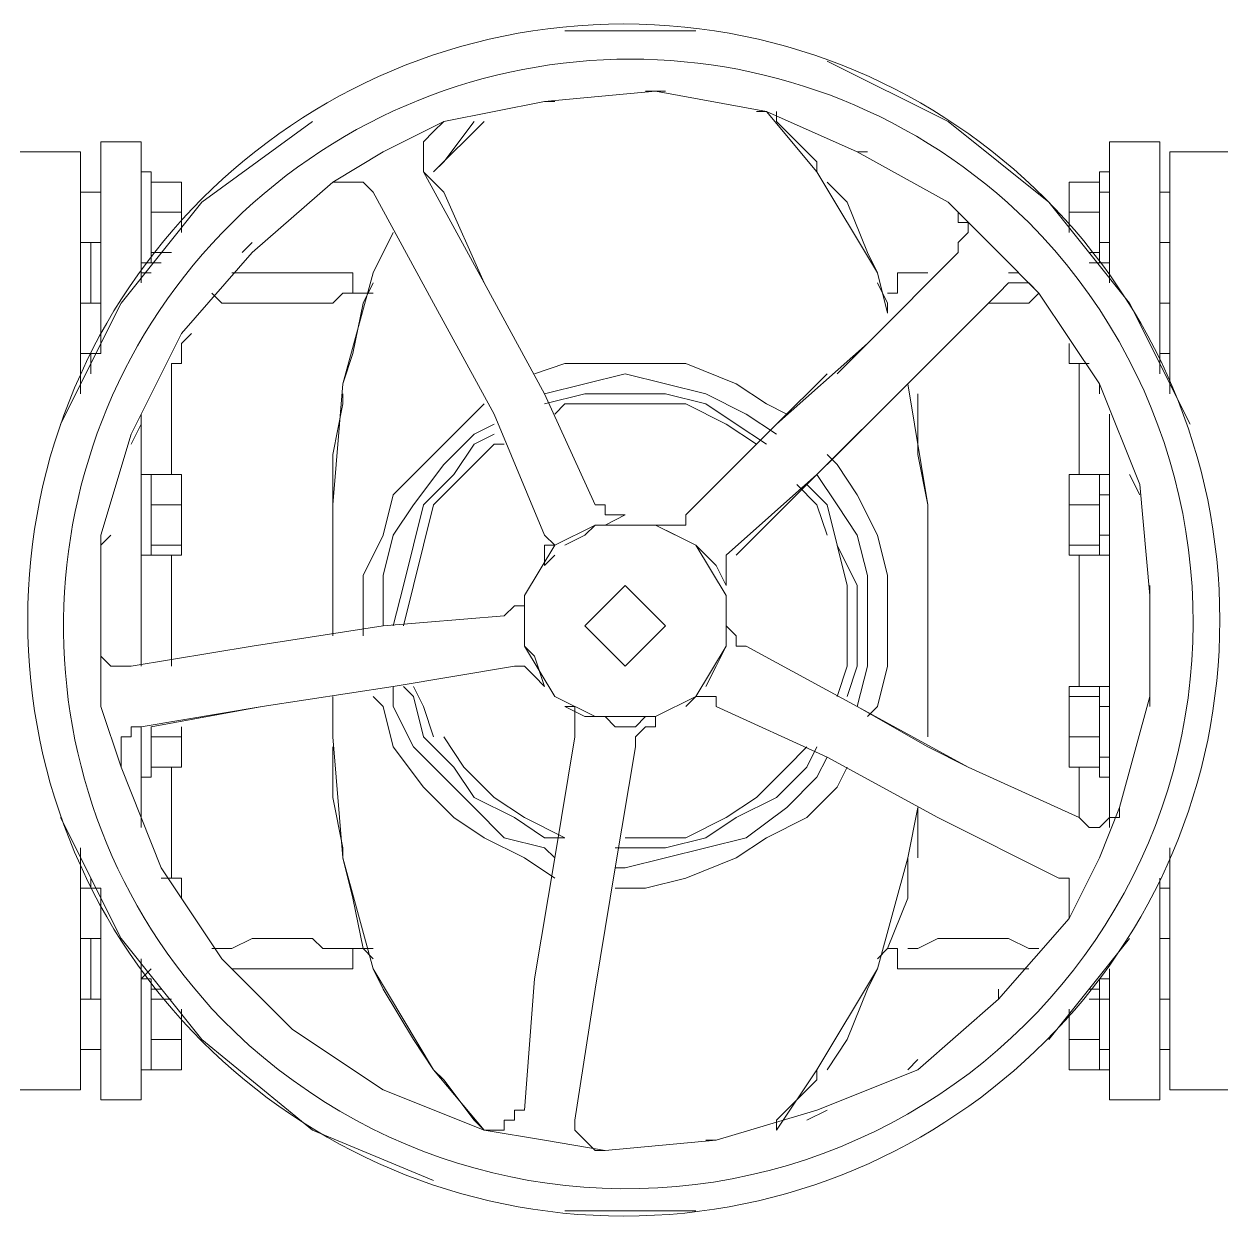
# Model space of a CAD drawing. Extents: x -187 to 52, y -9 to 65.
# Drawn here: x -148.915 to -148.413, y 18.435 to 18.935 of the extents above; entities that cross this region are included whole.
import ezdxf

# ---------------------------------------------------------------- set-up
doc = ezdxf.new("R2010")
doc.units = 0
doc.header["$MEASUREMENT"] = 0
doc.layers.add('PDF4_Geometría', color=7, linetype='Continuous')

msp = doc.modelspace()

# ---------------------------------------------------------------- linework, layer by layer
at = {"layer": 'PDF4_Geometría', "lineweight": 9}
for points in [[(-148.63304, 18.93223), (-148.68802, 18.93223)], [(-148.42582, 18.76729), (-148.45119, 18.81804), (-148.48503, 18.86033), (-148.52732, 18.89416), (-148.57807, 18.91954)], [(-148.57384, 18.78844), (-148.56115, 18.80112), (-148.52309, 18.83919), (-148.52309, 18.84341), (-148.51886, 18.84764), (-148.51886, 18.85187), (-148.52309, 18.85187), (-148.52309, 18.8561), (-148.52732, 18.86033), (-148.56538, 18.88148), (-148.60344, 18.89839), (-148.64996, 18.90685), (-148.69648, 18.90262), (-148.73877, 18.89416), (-148.743, 18.88993), (-148.74723, 18.88571), (-148.74723, 18.88148), (-148.74723, 18.87725), (-148.74723, 18.87302), (-148.72186, 18.8265), (-148.69648, 18.77998), (-148.67534, 18.73346), (-148.67111, 18.73346), (-148.67111, 18.72923), (-148.66688, 18.72923), (-148.66265, 18.72923), (-148.67111, 18.725), (-148.66265, 18.72923), (-148.66688, 18.72923), (-148.67111, 18.72923), (-148.67111, 18.73346), (-148.67534, 18.73346), (-148.69648, 18.77998), (-148.72186, 18.8265), (-148.73877, 18.86456), (-148.74723, 18.87302), (-148.74723, 18.87725), (-148.74723, 18.88148), (-148.74723, 18.88571), (-148.743, 18.88993)], [(-148.64573, 18.90685), (-148.65419, 18.90685)], [(-148.69225, 18.90262), (-148.69648, 18.90262)], [(-148.79375, 18.89416), (-148.84027, 18.86033), (-148.8741, 18.81804), (-148.89948, 18.76729)], [(-148.76838, 18.53892), (-148.76415, 18.53046), (-148.75146, 18.50932), (-148.743, 18.49663), (-148.73877, 18.4924), (-148.72608, 18.47548), (-148.72186, 18.47126), (-148.76415, 18.48817), (-148.80221, 18.51355), (-148.83181, 18.54315), (-148.85719, 18.58121), (-148.8741, 18.6235), (-148.88256, 18.64888), (-148.88256, 18.67425), (-148.88256, 18.72077), (-148.86987, 18.76306), (-148.84873, 18.80535), (-148.81912, 18.83919), (-148.78529, 18.86879), (-148.78106, 18.86879), (-148.77683, 18.86879), (-148.7726, 18.86879), (-148.76838, 18.86456), (-148.743, 18.81804), (-148.71763, 18.77152), (-148.69648, 18.72077), (-148.69225, 18.71654), (-148.69648, 18.71654), (-148.69648, 18.71231), (-148.69648, 18.70808), (-148.69225, 18.71231), (-148.69648, 18.70808), (-148.69648, 18.71231), (-148.69648, 18.71654), (-148.69225, 18.71654), (-148.69648, 18.72077), (-148.71763, 18.77152), (-148.743, 18.81804), (-148.76838, 18.86456), (-148.7726, 18.86879), (-148.77683, 18.86879), (-148.78106, 18.86879), (-148.78529, 18.86879), (-148.76415, 18.88148), (-148.73877, 18.89416)], [(-148.72186, 18.89416), (-148.743, 18.87302), (-148.73877, 18.87725), (-148.72608, 18.89416)], [(-148.55692, 18.8265), (-148.55269, 18.81804), (-148.55269, 18.81381), (-148.55692, 18.83073), (-148.5823, 18.87302), (-148.60344, 18.89839), (-148.60767, 18.89839)], [(-148.59921, 18.89839), (-148.59921, 18.89416), (-148.5823, 18.87725), (-148.5823, 18.87302)], [(-148.91639, 18.88148), (-148.89102, 18.88148), (-148.89102, 18.87725), (-148.89102, 18.86456), (-148.89102, 18.8561), (-148.89102, 18.84341), (-148.89102, 18.83919), (-148.89102, 18.84341), (-148.89102, 18.83919), (-148.89102, 18.84341), (-148.88256, 18.84341), (-148.89102, 18.84341), (-148.88679, 18.84341), (-148.88256, 18.84341), (-148.88256, 18.83919), (-148.88256, 18.84341), (-148.88256, 18.8561), (-148.88256, 18.86456), (-148.88256, 18.86879), (-148.88256, 18.87725), (-148.88256, 18.88571), (-148.88256, 18.88148), (-148.88256, 18.87725), (-148.88256, 18.86456), (-148.88256, 18.85187), (-148.88256, 18.83073), (-148.88256, 18.80535), (-148.88256, 18.79689)], [(-148.86564, 18.88571), (-148.88256, 18.88571)], [(-148.86142, 18.83073), (-148.86564, 18.83073), (-148.86564, 18.8265), (-148.86564, 18.83073), (-148.86564, 18.85187), (-148.86564, 18.86456), (-148.86564, 18.87725), (-148.86564, 18.88148), (-148.86564, 18.88571), (-148.86564, 18.87725), (-148.86564, 18.86879), (-148.86564, 18.86456), (-148.86564, 18.8561), (-148.86564, 18.84341), (-148.86564, 18.83496), (-148.86564, 18.83073)], [(-148.45965, 18.84341), (-148.45965, 18.83919), (-148.45965, 18.83496), (-148.45965, 18.83919), (-148.45965, 18.84341), (-148.46388, 18.84341), (-148.45965, 18.84341), (-148.45965, 18.8561), (-148.45965, 18.86456), (-148.45965, 18.86879), (-148.45965, 18.87725), (-148.45965, 18.88571), (-148.45965, 18.88148), (-148.45965, 18.87725), (-148.45965, 18.86456), (-148.45965, 18.85187), (-148.45965, 18.83073), (-148.45965, 18.8265), (-148.45965, 18.83073), (-148.45965, 18.83496), (-148.45965, 18.84341), (-148.45965, 18.83919), (-148.45965, 18.83496), (-148.45965, 18.84341), (-148.45965, 18.8561), (-148.45965, 18.86879), (-148.45965, 18.87302), (-148.45965, 18.86033), (-148.45965, 18.8561)], [(-148.43851, 18.88571), (-148.45965, 18.88571)], [(-148.43851, 18.79689), (-148.43851, 18.78844), (-148.43851, 18.79689), (-148.43851, 18.80535), (-148.43851, 18.83073), (-148.43851, 18.85187), (-148.43851, 18.86456), (-148.43851, 18.87725), (-148.43851, 18.88148), (-148.43851, 18.88571), (-148.43851, 18.87725), (-148.43851, 18.86879), (-148.43851, 18.86456), (-148.43851, 18.8561), (-148.43851, 18.84341), (-148.43428, 18.84341), (-148.43851, 18.84341), (-148.43428, 18.84341), (-148.43428, 18.83919), (-148.43428, 18.84341), (-148.43428, 18.8561), (-148.43428, 18.86456), (-148.43428, 18.87725), (-148.43428, 18.88148), (-148.4089, 18.88148)], [(-148.89102, 18.79689), (-148.89102, 18.77998), (-148.89102, 18.79689), (-148.89102, 18.83073), (-148.89102, 18.86033), (-148.89102, 18.87725), (-148.89102, 18.88148)], [(-148.56115, 18.88148), (-148.56538, 18.88148)], [(-148.43428, 18.88148), (-148.43428, 18.87725), (-148.43428, 18.86033), (-148.43428, 18.83073), (-148.43428, 18.79689), (-148.43428, 18.77998), (-148.43428, 18.79689)], [(-148.86564, 18.86456), (-148.86564, 18.87302), (-148.86564, 18.86879), (-148.86564, 18.86456), (-148.86564, 18.87302), (-148.86142, 18.87302), (-148.86564, 18.87302), (-148.86564, 18.86456), (-148.86564, 18.85187), (-148.86564, 18.83919), (-148.86564, 18.83496), (-148.86564, 18.83919), (-148.86564, 18.84341), (-148.86564, 18.84764), (-148.86564, 18.85187)], [(-148.57807, 18.86879), (-148.56961, 18.86033), (-148.56115, 18.83919), (-148.55692, 18.83073)], [(-148.47657, 18.8561), (-148.47657, 18.84764), (-148.47657, 18.86456), (-148.47657, 18.86879), (-148.46388, 18.86879), (-148.46388, 18.8561), (-148.46388, 18.83919), (-148.46388, 18.83496), (-148.46811, 18.83496), (-148.46388, 18.83496)], [(-148.46811, 18.83919), (-148.46388, 18.83919), (-148.46388, 18.83496), (-148.46388, 18.84341), (-148.46388, 18.8561), (-148.46388, 18.86879), (-148.47657, 18.86879), (-148.47657, 18.8561), (-148.46388, 18.8561), (-148.46388, 18.86033)], [(-148.46388, 18.87302), (-148.46388, 18.86456)], [(-148.46388, 18.86456), (-148.46388, 18.87302)], [(-148.45965, 18.86033), (-148.45965, 18.86456), (-148.45965, 18.87302), (-148.45965, 18.86456)], [(-148.86564, 18.8561), (-148.86564, 18.86033)], [(-148.78529, 18.63619), (-148.78529, 18.65311), (-148.78529, 18.63619), (-148.78106, 18.58544), (-148.76838, 18.53892), (-148.743, 18.49663), (-148.72186, 18.47126), (-148.69648, 18.46703), (-148.67111, 18.4628), (-148.62459, 18.46703), (-148.5823, 18.47971), (-148.54001, 18.49663), (-148.50617, 18.52623), (-148.47657, 18.56007), (-148.46388, 18.58544), (-148.45542, 18.60659), (-148.44274, 18.65311), (-148.44274, 18.6954), (-148.44697, 18.74192), (-148.46388, 18.78421), (-148.48926, 18.82227), (-148.50617, 18.83919), (-148.52732, 18.86033), (-148.52309, 18.8561), (-148.52309, 18.85187), (-148.51886, 18.85187), (-148.51886, 18.84764), (-148.52309, 18.84341), (-148.52309, 18.83919), (-148.56115, 18.80112), (-148.59921, 18.76729), (-148.63727, 18.72923), (-148.63727, 18.725), (-148.6415, 18.725), (-148.64573, 18.725), (-148.64996, 18.725), (-148.6415, 18.72077), (-148.63304, 18.71654), (-148.64996, 18.725), (-148.67534, 18.725), (-148.69225, 18.71654), (-148.70494, 18.6954), (-148.70494, 18.67425), (-148.69225, 18.65311), (-148.67534, 18.64465), (-148.64996, 18.64465), (-148.63304, 18.65311), (-148.62036, 18.67425), (-148.62036, 18.6954), (-148.63304, 18.71654), (-148.62459, 18.70808), (-148.62036, 18.69963), (-148.62459, 18.70808), (-148.63304, 18.71654), (-148.6415, 18.72077), (-148.64996, 18.725), (-148.64573, 18.725), (-148.6415, 18.725), (-148.63727, 18.725), (-148.63727, 18.72923), (-148.59921, 18.76729), (-148.57807, 18.78844)], [(-148.86142, 18.8561), (-148.84873, 18.8561)], [(-148.86142, 18.84764), (-148.86142, 18.84341), (-148.86142, 18.83919), (-148.86142, 18.83496), (-148.85719, 18.83496), (-148.86142, 18.83496), (-148.86142, 18.83919), (-148.86142, 18.84341), (-148.86142, 18.84764), (-148.86142, 18.85187)], [(-148.46388, 18.84341), (-148.46388, 18.84764), (-148.46388, 18.85187)], [(-148.45965, 18.85187), (-148.45965, 18.84764)], [(-148.89102, 18.81804), (-148.89102, 18.81381), (-148.89102, 18.80535), (-148.89102, 18.79689), (-148.89102, 18.78421), (-148.89102, 18.79689), (-148.88256, 18.79689), (-148.88256, 18.80535), (-148.88256, 18.81804), (-148.89102, 18.81804), (-148.89102, 18.82227), (-148.89102, 18.83919), (-148.89102, 18.84341), (-148.89102, 18.83919), (-148.89102, 18.82227), (-148.89102, 18.81804), (-148.89102, 18.82227), (-148.89102, 18.83919), (-148.89102, 18.84341)], [(-148.88256, 18.81804), (-148.88256, 18.82227), (-148.88256, 18.83919), (-148.88256, 18.84341)], [(-148.81912, 18.84341), (-148.82335, 18.83919)], [(-148.76838, 18.83073), (-148.76415, 18.83919), (-148.75992, 18.84764), (-148.76838, 18.83073), (-148.78106, 18.78421), (-148.78529, 18.73346), (-148.78529, 18.67848), (-148.78529, 18.68271), (-148.78529, 18.6954), (-148.78529, 18.73346), (-148.78529, 18.7546), (-148.78106, 18.77575), (-148.78106, 18.77998)], [(-148.43428, 18.84341), (-148.43428, 18.83919), (-148.43428, 18.82227), (-148.43428, 18.81804), (-148.43428, 18.82227), (-148.43428, 18.83919), (-148.43428, 18.84341), (-148.43428, 18.83919), (-148.43428, 18.82227), (-148.43428, 18.81804), (-148.43851, 18.81804), (-148.43851, 18.80535), (-148.43851, 18.79689), (-148.43428, 18.79689), (-148.43428, 18.78421), (-148.43428, 18.79689), (-148.43428, 18.80535), (-148.43428, 18.81381), (-148.43428, 18.81804)], [(-148.43851, 18.83919), (-148.43851, 18.84341), (-148.43851, 18.83919)], [(-148.43851, 18.84341), (-148.43851, 18.83919), (-148.43851, 18.82227), (-148.43851, 18.81804)], [(-148.43428, 18.83919), (-148.43428, 18.84341), (-148.43428, 18.83919)], [(-148.86142, 18.83919), (-148.85296, 18.83919)], [(-148.46388, 18.83919), (-148.46388, 18.83496), (-148.46388, 18.83919)], [(-148.76838, 18.82227), (-148.77683, 18.82227), (-148.76838, 18.82227), (-148.77683, 18.82227), (-148.77683, 18.83073), (-148.78106, 18.83073), (-148.79798, 18.83073), (-148.8149, 18.83073), (-148.82758, 18.83073), (-148.8149, 18.83073), (-148.79798, 18.83073), (-148.78106, 18.83073), (-148.77683, 18.83073)], [(-148.54846, 18.83073), (-148.54001, 18.83073), (-148.53578, 18.83073), (-148.54001, 18.83073), (-148.54846, 18.83073), (-148.54846, 18.82227), (-148.55269, 18.82227), (-148.54846, 18.82227), (-148.55269, 18.82227)], [(-148.76838, 18.8265), (-148.7726, 18.81804), (-148.77683, 18.79689), (-148.78106, 18.78421)], [(-148.83181, 18.81804), (-148.83604, 18.82227), (-148.83181, 18.81804), (-148.82758, 18.81804), (-148.81912, 18.81804), (-148.8149, 18.81804), (-148.80644, 18.81804), (-148.80221, 18.81804), (-148.79375, 18.81804), (-148.78952, 18.81804), (-148.78529, 18.81804), (-148.78106, 18.82227), (-148.77683, 18.82227)], [(-148.57807, 18.75038), (-148.54423, 18.78421), (-148.50617, 18.82227), (-148.54423, 18.78421), (-148.5823, 18.74615), (-148.62036, 18.71231)], [(-148.48926, 18.82227), (-148.49349, 18.81804), (-148.50194, 18.81804), (-148.5104, 18.81804)], [(-148.8445, 18.80535), (-148.84873, 18.80112), (-148.84873, 18.79267), (-148.85296, 18.79267), (-148.85296, 18.78421), (-148.85296, 18.77152), (-148.85296, 18.75883), (-148.85296, 18.74615)], [(-148.46811, 18.79267), (-148.47657, 18.79267), (-148.47657, 18.80112)], [(-148.59498, 18.77152), (-148.60344, 18.77575), (-148.61613, 18.78421), (-148.63727, 18.79267), (-148.65419, 18.79267), (-148.67111, 18.79267), (-148.68802, 18.79267), (-148.70071, 18.78844)], [(-148.69648, 18.77998), (-148.67956, 18.78421), (-148.66265, 18.78844), (-148.64573, 18.78421), (-148.62882, 18.77998), (-148.6119, 18.77152), (-148.59921, 18.76306)], [(-148.47234, 18.74615), (-148.47234, 18.75883), (-148.47234, 18.77152), (-148.47234, 18.78421), (-148.47234, 18.79267)], [(-148.54001, 18.77998), (-148.54001, 18.77575), (-148.54001, 18.7546), (-148.53578, 18.73346), (-148.54423, 18.78421)], [(-148.46388, 18.78421), (-148.46388, 18.77998)], [(-148.60344, 18.75883), (-148.61613, 18.76729), (-148.62882, 18.77575), (-148.64573, 18.77998), (-148.66265, 18.77998), (-148.67956, 18.77998), (-148.69648, 18.77575)], [(-148.72186, 18.77575), (-148.73454, 18.76306), (-148.74723, 18.75038), (-148.75992, 18.73769), (-148.76415, 18.72077), (-148.7726, 18.70386), (-148.7726, 18.68271), (-148.7726, 18.67848)], [(-148.69225, 18.77152), (-148.68802, 18.77575), (-148.67111, 18.77575), (-148.65419, 18.77575), (-148.63727, 18.77575), (-148.62036, 18.76729), (-148.60767, 18.75883)], [(-148.46388, 18.63196), (-148.46388, 18.62773), (-148.45965, 18.62773), (-148.45965, 18.6235), (-148.45965, 18.60236), (-148.45965, 18.59813), (-148.45965, 18.61927), (-148.45965, 18.65311), (-148.45965, 18.68271), (-148.45965, 18.71654), (-148.45965, 18.75038), (-148.45965, 18.77152), (-148.45965, 18.76306), (-148.45965, 18.74615), (-148.45965, 18.74192), (-148.45965, 18.73346)], [(-148.86564, 18.76729), (-148.86987, 18.75883)], [(-148.76415, 18.68271), (-148.76415, 18.70386), (-148.75992, 18.72077), (-148.75146, 18.73346), (-148.73877, 18.75038), (-148.72608, 18.76306), (-148.71763, 18.76729)], [(-148.71763, 18.76306), (-148.72608, 18.75883), (-148.73454, 18.74615), (-148.74723, 18.73346), (-148.75146, 18.71654), (-148.75569, 18.69963), (-148.75992, 18.68271)], [(-148.75569, 18.68271), (-148.75146, 18.69963), (-148.74723, 18.71654), (-148.743, 18.73346), (-148.73031, 18.74615), (-148.71763, 18.75883), (-148.7134, 18.75883)], [(-148.56115, 18.64465), (-148.55692, 18.64888), (-148.55269, 18.66579), (-148.55269, 18.68271), (-148.55269, 18.70386), (-148.55692, 18.72077), (-148.56538, 18.73769), (-148.57384, 18.75038), (-148.57807, 18.7546)], [(-148.86564, 18.71231), (-148.86142, 18.71231), (-148.86142, 18.71654), (-148.86142, 18.73346), (-148.86142, 18.74615), (-148.86564, 18.74615)], [(-148.86564, 18.73769), (-148.86564, 18.74615), (-148.86564, 18.73769)], [(-148.86142, 18.73346), (-148.86142, 18.73769), (-148.86142, 18.74615), (-148.86142, 18.73769), (-148.86142, 18.725), (-148.86142, 18.71231), (-148.86142, 18.72077), (-148.86142, 18.73346), (-148.84873, 18.73346), (-148.84873, 18.74615), (-148.86142, 18.74615)], [(-148.61613, 18.71231), (-148.5823, 18.74615), (-148.57384, 18.73346), (-148.56538, 18.72077), (-148.56115, 18.70386), (-148.56115, 18.68271), (-148.56115, 18.66579), (-148.56538, 18.64888)], [(-148.46388, 18.74615), (-148.47657, 18.74615), (-148.47657, 18.73346)], [(-148.45965, 18.74615), (-148.46388, 18.74615), (-148.46388, 18.73346), (-148.46388, 18.71654)], [(-148.46388, 18.74192), (-148.46388, 18.74615), (-148.46388, 18.74192), (-148.46388, 18.72923)], [(-148.45965, 18.72923), (-148.45965, 18.74192), (-148.45965, 18.74615), (-148.45965, 18.74192), (-148.45965, 18.73769)], [(-148.45119, 18.74615), (-148.44697, 18.73769)], [(-148.59075, 18.74192), (-148.5823, 18.73346), (-148.57807, 18.72077)], [(-148.56961, 18.65311), (-148.56538, 18.66579), (-148.56538, 18.68271), (-148.56538, 18.69963), (-148.57384, 18.71654), (-148.57807, 18.73346), (-148.58652, 18.74192)], [(-148.86564, 18.73346), (-148.86564, 18.72077), (-148.86564, 18.71654)], [(-148.86142, 18.71654), (-148.84873, 18.71654), (-148.84873, 18.73346)], [(-148.45965, 18.71654), (-148.45965, 18.72077), (-148.45965, 18.73346), (-148.45965, 18.73769), (-148.46388, 18.73769), (-148.46388, 18.73346), (-148.47657, 18.73346), (-148.47657, 18.71654), (-148.46388, 18.71654), (-148.46388, 18.71231), (-148.45965, 18.71231)], [(-148.86564, 18.725), (-148.86564, 18.72923)], [(-148.86142, 18.72923), (-148.86142, 18.725)], [(-148.46388, 18.725), (-148.46388, 18.72923), (-148.46388, 18.71654), (-148.46388, 18.71231), (-148.46388, 18.71654), (-148.46388, 18.72077), (-148.45965, 18.72077), (-148.45965, 18.70386), (-148.45965, 18.68271), (-148.45965, 18.66156), (-148.45965, 18.64888), (-148.46388, 18.64888), (-148.46388, 18.65734), (-148.46388, 18.65311), (-148.46388, 18.64465), (-148.46388, 18.62773)], [(-148.45965, 18.72077), (-148.45965, 18.71654), (-148.45965, 18.71231), (-148.45965, 18.71654), (-148.45965, 18.72923), (-148.45965, 18.725)], [(-148.87833, 18.72077), (-148.88256, 18.71654)], [(-148.86142, 18.71231), (-148.84873, 18.71231), (-148.84873, 18.71654)], [(-148.57384, 18.71654), (-148.56961, 18.69963), (-148.56961, 18.68271), (-148.56961, 18.66579), (-148.57384, 18.65311)], [(-148.46388, 18.71231), (-148.47657, 18.71231), (-148.47657, 18.71654)], [(-148.85296, 18.66579), (-148.85296, 18.67425), (-148.85296, 18.69117), (-148.85296, 18.70808), (-148.85296, 18.71231)], [(-148.47234, 18.65734), (-148.47234, 18.67425), (-148.47234, 18.69117), (-148.47234, 18.70808), (-148.47234, 18.71231)], [(-148.44274, 18.69963), (-148.44274, 18.69117)], [(-148.86564, 18.62773), (-148.86564, 18.61927), (-148.86564, 18.62773), (-148.86564, 18.64042), (-148.86564, 18.61927), (-148.86564, 18.59813), (-148.86564, 18.60236), (-148.86564, 18.6235), (-148.86564, 18.62773), (-148.86564, 18.63619), (-148.86564, 18.64042), (-148.8149, 18.64888), (-148.75992, 18.65734), (-148.70917, 18.66579), (-148.70494, 18.66579), (-148.70071, 18.66156), (-148.69648, 18.65734), (-148.70071, 18.67002), (-148.70494, 18.67425), (-148.70494, 18.67848), (-148.70494, 18.68694), (-148.70494, 18.6954), (-148.70494, 18.69117), (-148.70917, 18.69117), (-148.7134, 18.68694), (-148.76415, 18.68271), (-148.81912, 18.67425), (-148.86987, 18.66579), (-148.8741, 18.66579), (-148.87833, 18.66579), (-148.88256, 18.67002), (-148.88256, 18.67425), (-148.88256, 18.67002), (-148.87833, 18.66579), (-148.8741, 18.66579), (-148.86987, 18.66579), (-148.81912, 18.67425), (-148.76415, 18.68271), (-148.7134, 18.68694), (-148.70917, 18.69117), (-148.70494, 18.69117), (-148.70494, 18.6954), (-148.70494, 18.68694), (-148.70494, 18.67848), (-148.70494, 18.67425), (-148.70071, 18.67002), (-148.69648, 18.65734), (-148.70071, 18.66156), (-148.70494, 18.66579), (-148.70917, 18.66579), (-148.75992, 18.65734), (-148.8149, 18.64888), (-148.86142, 18.64042), (-148.86142, 18.63619), (-148.86142, 18.6235), (-148.84873, 18.6235), (-148.84873, 18.63619)], [(-148.69225, 18.57698), (-148.70494, 18.58544), (-148.72186, 18.5939), (-148.73454, 18.60236), (-148.74723, 18.61504), (-148.75992, 18.63196), (-148.76415, 18.64888), (-148.76838, 18.65311)], [(-148.69225, 18.58544), (-148.69648, 18.58967), (-148.7134, 18.5939), (-148.72608, 18.60659), (-148.73877, 18.61927), (-148.75146, 18.63196), (-148.75992, 18.64888), (-148.75992, 18.65734)], [(-148.73877, 18.63619), (-148.73031, 18.6235), (-148.71763, 18.61082), (-148.70494, 18.60236), (-148.68802, 18.5939), (-148.69648, 18.5939), (-148.70917, 18.60236), (-148.72608, 18.61082), (-148.73454, 18.6235), (-148.74723, 18.63619), (-148.75146, 18.65311), (-148.75569, 18.65734)], [(-148.75146, 18.65734), (-148.74723, 18.64888), (-148.743, 18.63619)], [(-148.45965, 18.65734), (-148.46388, 18.65734), (-148.46388, 18.65311), (-148.46388, 18.63619), (-148.46388, 18.6235), (-148.47657, 18.6235), (-148.47657, 18.63619), (-148.47657, 18.65311), (-148.46388, 18.65311)], [(-148.46388, 18.65734), (-148.47657, 18.65734), (-148.47657, 18.65311)], [(-148.45965, 18.64888), (-148.45965, 18.65734), (-148.45965, 18.65311), (-148.45965, 18.64465), (-148.45965, 18.62773), (-148.45965, 18.63619), (-148.45965, 18.64888), (-148.45965, 18.64465), (-148.45965, 18.64042)], [(-148.44274, 18.65311), (-148.44274, 18.64888)], [(-148.46388, 18.64042), (-148.46388, 18.64465), (-148.46388, 18.63619), (-148.47657, 18.63619)], [(-148.8741, 18.63196), (-148.8741, 18.62773), (-148.8741, 18.6235), (-148.8741, 18.62773), (-148.8741, 18.63196), (-148.8741, 18.63619), (-148.86987, 18.63619), (-148.86987, 18.64042), (-148.86564, 18.64042), (-148.86987, 18.64042), (-148.86987, 18.63619), (-148.8741, 18.63619)], [(-148.86142, 18.64042), (-148.86142, 18.62773), (-148.86142, 18.61927), (-148.86142, 18.62773), (-148.86142, 18.63196)], [(-148.86142, 18.63619), (-148.84873, 18.63619), (-148.84873, 18.64042)], [(-148.78529, 18.63196), (-148.78529, 18.61082), (-148.78106, 18.58967), (-148.78106, 18.58544), (-148.77683, 18.56852), (-148.7726, 18.54738), (-148.76838, 18.54315)], [(-148.5823, 18.63196), (-148.58652, 18.6235), (-148.59921, 18.61082), (-148.61613, 18.60236), (-148.62882, 18.5939), (-148.64573, 18.58967), (-148.66265, 18.58967), (-148.66688, 18.58967)], [(-148.57807, 18.62773), (-148.5823, 18.61927), (-148.59498, 18.60659), (-148.6119, 18.5939), (-148.62882, 18.58967), (-148.64573, 18.58544), (-148.66265, 18.58121), (-148.66688, 18.58121)], [(-148.66265, 18.5939), (-148.65419, 18.5939), (-148.63727, 18.5939), (-148.62036, 18.60236), (-148.60767, 18.61082), (-148.59498, 18.6235), (-148.58652, 18.63196)], [(-148.85296, 18.57698), (-148.85296, 18.58544), (-148.85296, 18.59813), (-148.85296, 18.61082), (-148.85296, 18.6235)], [(-148.56961, 18.6235), (-148.57384, 18.61504), (-148.58652, 18.60236), (-148.60344, 18.5939), (-148.61613, 18.58544), (-148.63727, 18.57698), (-148.65419, 18.57275), (-148.66688, 18.57275)], [(-148.47234, 18.60236), (-148.47234, 18.61082), (-148.47234, 18.6235)], [(-148.86564, 18.61927), (-148.86142, 18.61927)], [(-148.46388, 18.61927), (-148.45965, 18.61927)], [(-148.5823, 18.49663), (-148.5823, 18.4924), (-148.59921, 18.47548), (-148.59921, 18.47126), (-148.5823, 18.49663), (-148.55692, 18.53892), (-148.54423, 18.58544), (-148.54001, 18.60659), (-148.54001, 18.58967), (-148.54001, 18.58544)], [(-148.89948, 18.60236), (-148.8741, 18.55161), (-148.84027, 18.50932), (-148.79375, 18.47126), (-148.743, 18.45011)], [(-148.89102, 18.48817), (-148.89102, 18.4924), (-148.89102, 18.50932), (-148.89102, 18.53469), (-148.89102, 18.57275), (-148.89102, 18.58967), (-148.89102, 18.57275)], [(-148.43428, 18.55161), (-148.43428, 18.5643), (-148.43428, 18.57275), (-148.43428, 18.58967), (-148.43428, 18.57275), (-148.43428, 18.53469), (-148.43428, 18.50932), (-148.43428, 18.4924), (-148.43428, 18.48817)], [(-148.54423, 18.58544), (-148.54423, 18.56852), (-148.55269, 18.54738), (-148.55692, 18.54315)], [(-148.43428, 18.57275), (-148.43428, 18.58544), (-148.43428, 18.57275), (-148.43851, 18.57275), (-148.43851, 18.57698), (-148.43851, 18.57275), (-148.43851, 18.5643), (-148.43851, 18.53892), (-148.43851, 18.51778), (-148.43851, 18.50086), (-148.43851, 18.4924), (-148.43851, 18.48394), (-148.43851, 18.48817), (-148.43851, 18.50086), (-148.43851, 18.50509), (-148.43851, 18.51355), (-148.43851, 18.522), (-148.43851, 18.52623), (-148.43851, 18.53046), (-148.43851, 18.54738), (-148.43851, 18.55161), (-148.43428, 18.55161), (-148.43428, 18.54738), (-148.43428, 18.53046), (-148.43428, 18.52623), (-148.43428, 18.53046), (-148.43428, 18.54738), (-148.43428, 18.55161), (-148.43428, 18.54738), (-148.43428, 18.53046), (-148.43428, 18.52623), (-148.43851, 18.52623), (-148.43851, 18.53046), (-148.43851, 18.54738), (-148.43851, 18.55161), (-148.43851, 18.54738)], [(-148.88256, 18.57275), (-148.88256, 18.5643), (-148.88256, 18.53892), (-148.88256, 18.51778), (-148.88256, 18.50086), (-148.88256, 18.4924), (-148.88256, 18.48394), (-148.88256, 18.48817), (-148.88256, 18.50086), (-148.88256, 18.50509), (-148.88256, 18.51355), (-148.88256, 18.522), (-148.88256, 18.52623), (-148.88256, 18.53046), (-148.88256, 18.54738), (-148.88256, 18.55161), (-148.88256, 18.54738)], [(-148.85719, 18.57698), (-148.84873, 18.57698), (-148.84873, 18.56852)], [(-148.47657, 18.57698), (-148.47657, 18.57275), (-148.47657, 18.56852)], [(-148.43851, 18.56852), (-148.43851, 18.57275), (-148.43851, 18.5643), (-148.43851, 18.55161), (-148.43851, 18.54738), (-148.43851, 18.53046), (-148.43851, 18.52623), (-148.43851, 18.53046), (-148.43851, 18.52623), (-148.43851, 18.53046), (-148.43851, 18.52623)], [(-148.89102, 18.52623), (-148.89102, 18.53046), (-148.89102, 18.54738), (-148.89102, 18.55161)], [(-148.76838, 18.54738), (-148.77683, 18.54738), (-148.78106, 18.54738), (-148.78529, 18.54738), (-148.78952, 18.54738), (-148.79375, 18.55161), (-148.80221, 18.55161), (-148.80644, 18.55161), (-148.8149, 18.55161), (-148.81912, 18.55161), (-148.82758, 18.54738), (-148.83181, 18.54738), (-148.83604, 18.54738), (-148.83181, 18.54738)], [(-148.77683, 18.53892), (-148.78106, 18.53892), (-148.79798, 18.53892), (-148.8149, 18.53892), (-148.82758, 18.53892), (-148.8149, 18.53892), (-148.79798, 18.53892), (-148.78106, 18.53892), (-148.77683, 18.53892), (-148.77683, 18.54738), (-148.76838, 18.54738), (-148.77683, 18.54738)], [(-148.55269, 18.54738), (-148.54846, 18.54738), (-148.55269, 18.54738), (-148.54846, 18.54738), (-148.54846, 18.53892), (-148.54001, 18.53892), (-148.52732, 18.53892), (-148.50617, 18.53892), (-148.49349, 18.53892), (-148.50617, 18.53892), (-148.52732, 18.53892), (-148.54001, 18.53892), (-148.54846, 18.53892)], [(-148.48926, 18.54738), (-148.49349, 18.54738), (-148.50194, 18.55161), (-148.5104, 18.55161), (-148.52309, 18.55161), (-148.53155, 18.55161), (-148.54001, 18.54738), (-148.54423, 18.54738)], [(-148.45119, 18.55161), (-148.48503, 18.50932)], [(-148.86564, 18.53469), (-148.86564, 18.53046), (-148.86564, 18.52623), (-148.86564, 18.53046), (-148.86564, 18.53469), (-148.86142, 18.53469), (-148.86564, 18.53469), (-148.86142, 18.53892)], [(-148.55692, 18.53892), (-148.56115, 18.53046), (-148.56961, 18.50932), (-148.57807, 18.49663)], [(-148.86564, 18.52623), (-148.86564, 18.53046), (-148.86564, 18.53469), (-148.86564, 18.52623), (-148.86564, 18.50932), (-148.86564, 18.50086), (-148.86564, 18.49663), (-148.86564, 18.50509), (-148.86564, 18.50932)], [(-148.86142, 18.53046), (-148.86142, 18.53469), (-148.86142, 18.53046)], [(-148.46388, 18.50932), (-148.47657, 18.50932), (-148.47657, 18.49663), (-148.46388, 18.49663), (-148.46388, 18.50932), (-148.46388, 18.52623), (-148.46388, 18.53046), (-148.46388, 18.53469), (-148.46388, 18.53046), (-148.46811, 18.53046), (-148.46388, 18.53046)], [(-148.45965, 18.51778), (-148.45965, 18.53046), (-148.45965, 18.53469), (-148.45965, 18.53046), (-148.45965, 18.52623), (-148.45965, 18.522), (-148.45965, 18.51355), (-148.45965, 18.50086), (-148.45965, 18.49663), (-148.46388, 18.49663), (-148.45965, 18.49663), (-148.45965, 18.50086), (-148.45965, 18.50509), (-148.45965, 18.50086), (-148.45965, 18.49663), (-148.45965, 18.50509)], [(-148.46388, 18.53469), (-148.46388, 18.53046), (-148.46388, 18.51355), (-148.46388, 18.50086), (-148.46388, 18.49663)], [(-148.91639, 18.48817), (-148.89102, 18.48817), (-148.89102, 18.4924), (-148.89102, 18.50509), (-148.88256, 18.50509), (-148.89102, 18.50509), (-148.89102, 18.51355), (-148.89102, 18.522), (-148.89102, 18.52623), (-148.88679, 18.52623), (-148.88256, 18.52623), (-148.89102, 18.52623), (-148.88256, 18.52623), (-148.88256, 18.53046), (-148.88256, 18.52623)], [(-148.89102, 18.52623), (-148.89102, 18.53046)], [(-148.89102, 18.53046), (-148.89102, 18.52623), (-148.89102, 18.53046)], [(-148.89102, 18.53046), (-148.89102, 18.52623)], [(-148.50617, 18.53046), (-148.50617, 18.52623)], [(-148.43428, 18.53046), (-148.43428, 18.52623)], [(-148.43428, 18.52623), (-148.43428, 18.53046)], [(-148.85296, 18.52623), (-148.86142, 18.52623), (-148.86142, 18.522), (-148.86142, 18.51778), (-148.86142, 18.51355)], [(-148.46811, 18.52623), (-148.46388, 18.52623), (-148.46388, 18.522), (-148.46388, 18.51778), (-148.46388, 18.522), (-148.46388, 18.52623)], [(-148.43428, 18.52623), (-148.43428, 18.522), (-148.43428, 18.51355), (-148.43428, 18.50509), (-148.43851, 18.50509), (-148.43428, 18.50509), (-148.43428, 18.4924), (-148.43428, 18.48817), (-148.4089, 18.48817)], [(-148.86564, 18.51778), (-148.86564, 18.522)], [(-148.84873, 18.50932), (-148.84873, 18.522), (-148.84873, 18.50509), (-148.84873, 18.49663), (-148.86142, 18.49663), (-148.84873, 18.49663), (-148.84873, 18.50932), (-148.86142, 18.50932), (-148.86142, 18.50509)], [(-148.46388, 18.50509), (-148.46388, 18.49663), (-148.47657, 18.49663), (-148.47657, 18.50509), (-148.47657, 18.522), (-148.47657, 18.50932)], [(-148.54001, 18.50086), (-148.54423, 18.49663)], [(-148.88256, 18.48394), (-148.86564, 18.48394)], [(-148.45965, 18.48394), (-148.43851, 18.48394)], [(-148.57807, 18.47971), (-148.58652, 18.47548)], [(-148.62459, 18.46703), (-148.62882, 18.46703)], [(-148.63304, 18.43742), (-148.68802, 18.43742)]]:
    msp.add_lwpolyline(points, dxfattribs=at)
msp.add_lwpolyline([(-148.49349, 18.85187, 0.986751), (-148.83181, 18.51778, 1.002278)], format="xyb", close=True, dxfattribs=at)
for points in [[(-148.84873, 18.86879), (-148.86142, 18.86879), (-148.86142, 18.8561), (-148.86142, 18.83919), (-148.86142, 18.83496), (-148.86142, 18.83919), (-148.86142, 18.85187), (-148.86142, 18.86456), (-148.86142, 18.87302), (-148.86142, 18.86456), (-148.86142, 18.87302), (-148.86142, 18.86879), (-148.86142, 18.86456), (-148.86142, 18.86879), (-148.84873, 18.86879), (-148.84873, 18.86456), (-148.84873, 18.84764), (-148.84873, 18.8561)], [(-148.46388, 18.87302), (-148.45965, 18.87302)], [(-148.46388, 18.86456), (-148.46388, 18.87302), (-148.46388, 18.86879)], [(-148.89102, 18.86456), (-148.88256, 18.86456)], [(-148.46388, 18.86456), (-148.45965, 18.86456)], [(-148.45965, 18.86033), (-148.45965, 18.86456)], [(-148.43851, 18.86456), (-148.43428, 18.86456)], [(-148.88679, 18.84341), (-148.88679, 18.83919), (-148.88679, 18.84341), (-148.88679, 18.83919), (-148.88679, 18.82227), (-148.88679, 18.81804), (-148.88679, 18.82227), (-148.88679, 18.83919)], [(-148.86564, 18.83919), (-148.86564, 18.83496), (-148.86564, 18.84341)], [(-148.86142, 18.83919), (-148.86142, 18.84341)], [(-148.43851, 18.81804), (-148.43851, 18.82227), (-148.43851, 18.83919), (-148.43851, 18.84341), (-148.43851, 18.83919), (-148.43851, 18.82227)], [(-148.43851, 18.84341), (-148.43851, 18.83919)], [(-148.86142, 18.83496), (-148.86564, 18.83496)], [(-148.45965, 18.83496), (-148.46388, 18.83496)], [(-148.50194, 18.83073), (-148.49771, 18.83073)], [(-148.48926, 18.82227), (-148.49349, 18.8265), (-148.49771, 18.8265), (-148.50194, 18.8265), (-148.50617, 18.82227), (-148.50194, 18.8265), (-148.49771, 18.8265), (-148.49349, 18.8265)], [(-148.88679, 18.79689), (-148.88679, 18.78844)], [(-148.86564, 18.77152), (-148.86564, 18.76306), (-148.86564, 18.74615), (-148.86564, 18.74192), (-148.86564, 18.73346), (-148.86564, 18.73769), (-148.86564, 18.725), (-148.86564, 18.71231), (-148.86564, 18.72077), (-148.86564, 18.70386), (-148.86564, 18.68271), (-148.86564, 18.66579), (-148.86564, 18.68271), (-148.86564, 18.71654), (-148.86564, 18.75038)], [(-148.53578, 18.63619), (-148.53578, 18.73346), (-148.53578, 18.71231), (-148.53578, 18.6954), (-148.53578, 18.68271), (-148.53578, 18.67425)], [(-148.68802, 18.71654), (-148.67956, 18.72077), (-148.67534, 18.725), (-148.67956, 18.72077)], [(-148.62036, 18.71231), (-148.62036, 18.70808), (-148.62036, 18.70386), (-148.62036, 18.69963), (-148.62036, 18.70386), (-148.62036, 18.70808)], [(-148.64573, 18.68271), (-148.66265, 18.69963), (-148.67956, 18.68271), (-148.66265, 18.66579)], [(-148.62882, 18.65734), (-148.62459, 18.66579), (-148.62036, 18.67425), (-148.62036, 18.68271), (-148.62036, 18.67425), (-148.62459, 18.66579)], [(-148.62036, 18.68271), (-148.61613, 18.67848), (-148.61613, 18.67425), (-148.6119, 18.67425), (-148.61613, 18.67425), (-148.61613, 18.67848)], [(-148.6119, 18.67425), (-148.56538, 18.64888), (-148.51886, 18.6235), (-148.47234, 18.60236), (-148.51886, 18.6235), (-148.53578, 18.63196), (-148.56538, 18.64888)], [(-148.62459, 18.64888), (-148.62459, 18.65311), (-148.62882, 18.65311), (-148.63304, 18.65311), (-148.63727, 18.64888), (-148.63304, 18.65311), (-148.62882, 18.65311), (-148.62459, 18.65311)], [(-148.63727, 18.64888), (-148.63304, 18.65311)], [(-148.68379, 18.63619), (-148.68379, 18.64042), (-148.68379, 18.64465), (-148.68379, 18.64888), (-148.68802, 18.64888), (-148.68379, 18.64888), (-148.68379, 18.64465), (-148.68379, 18.64042)], [(-148.67534, 18.64465), (-148.67956, 18.64465), (-148.68802, 18.64888), (-148.67956, 18.64465)], [(-148.4808, 18.57698), (-148.53155, 18.60236), (-148.57807, 18.62773), (-148.62459, 18.64888), (-148.57807, 18.62773), (-148.53155, 18.60236)], [(-148.65419, 18.64465), (-148.65842, 18.64042), (-148.66688, 18.64042), (-148.67111, 18.64465), (-148.66688, 18.64042), (-148.65842, 18.64042)], [(-148.64996, 18.64465), (-148.64996, 18.64042), (-148.65419, 18.64042), (-148.65842, 18.63619), (-148.65842, 18.63196), (-148.65842, 18.63619), (-148.65419, 18.64042), (-148.64996, 18.64042)], [(-148.70494, 18.47971), (-148.70071, 18.53469), (-148.69225, 18.58544), (-148.68379, 18.63619), (-148.69225, 18.58544), (-148.70071, 18.53469)], [(-148.65842, 18.63196), (-148.66688, 18.58121), (-148.67534, 18.53046), (-148.68379, 18.47548), (-148.67534, 18.53046), (-148.66688, 18.58121)], [(-148.46388, 18.62773), (-148.46388, 18.61927), (-148.46388, 18.6235)], [(-148.45965, 18.62773), (-148.45965, 18.6235), (-148.45965, 18.61927)], [(-148.47234, 18.60236), (-148.46811, 18.59813), (-148.46388, 18.59813), (-148.45965, 18.60236), (-148.45542, 18.60236), (-148.45542, 18.60659), (-148.45542, 18.60236), (-148.45965, 18.60236), (-148.46388, 18.59813), (-148.46811, 18.59813)], [(-148.89102, 18.55161), (-148.89102, 18.54738), (-148.89102, 18.53046), (-148.89102, 18.52623), (-148.89102, 18.53046), (-148.89102, 18.54738), (-148.89102, 18.55161), (-148.88256, 18.55161), (-148.88256, 18.5643), (-148.88256, 18.57275), (-148.89102, 18.57275), (-148.89102, 18.58544), (-148.89102, 18.57275), (-148.89102, 18.5643)], [(-148.88679, 18.57698), (-148.88679, 18.57275)], [(-148.47657, 18.56007), (-148.47657, 18.5643), (-148.47657, 18.56852), (-148.47657, 18.57275), (-148.47657, 18.57698), (-148.4808, 18.57698), (-148.47657, 18.57698), (-148.47657, 18.57275), (-148.47657, 18.56852), (-148.47657, 18.5643)], [(-148.88679, 18.55161), (-148.88679, 18.54738), (-148.88679, 18.53046), (-148.88679, 18.52623), (-148.88679, 18.53046), (-148.88679, 18.52623), (-148.88679, 18.53046), (-148.88679, 18.54738)], [(-148.86564, 18.54315), (-148.86564, 18.53892), (-148.86564, 18.53469), (-148.86564, 18.52623), (-148.86564, 18.522), (-148.86564, 18.51355), (-148.86564, 18.50509), (-148.86564, 18.50086), (-148.86564, 18.48817), (-148.86564, 18.48394), (-148.86564, 18.4924), (-148.86564, 18.50086), (-148.86564, 18.51778), (-148.86564, 18.53892)], [(-148.45965, 18.53892), (-148.45965, 18.51778), (-148.45965, 18.50086), (-148.45965, 18.4924), (-148.45965, 18.48394), (-148.45965, 18.48817), (-148.45965, 18.50086), (-148.45965, 18.50509), (-148.45965, 18.51355), (-148.45965, 18.522), (-148.45965, 18.52623), (-148.45965, 18.53469)], [(-148.86142, 18.50509), (-148.86142, 18.49663), (-148.86142, 18.50086), (-148.86142, 18.50932), (-148.86142, 18.52623), (-148.86142, 18.53469), (-148.86142, 18.53046), (-148.86142, 18.52623), (-148.86142, 18.50932), (-148.86142, 18.49663), (-148.86142, 18.50086), (-148.86142, 18.49663), (-148.86564, 18.49663), (-148.86142, 18.49663)], [(-148.46388, 18.53469), (-148.45965, 18.53469)], [(-148.45965, 18.53046), (-148.45965, 18.53469), (-148.45965, 18.52623)], [(-148.85719, 18.53046), (-148.86142, 18.53046)], [(-148.43428, 18.53046), (-148.43428, 18.52623)], [(-148.46388, 18.52623), (-148.45965, 18.52623)], [(-148.43851, 18.52623), (-148.43428, 18.52623)], [(-148.86564, 18.50509), (-148.86564, 18.50086), (-148.86564, 18.49663), (-148.86564, 18.50086)], [(-148.45965, 18.50509), (-148.46388, 18.50509)], [(-148.46388, 18.50086), (-148.46388, 18.49663)], [(-148.72186, 18.47126), (-148.71763, 18.47126), (-148.7134, 18.47126), (-148.7134, 18.47548), (-148.70917, 18.47548), (-148.70917, 18.47971), (-148.70494, 18.47971), (-148.70917, 18.47971), (-148.70917, 18.47548), (-148.7134, 18.47548), (-148.7134, 18.47126), (-148.71763, 18.47126)], [(-148.68379, 18.47548), (-148.68379, 18.47126), (-148.67956, 18.46703), (-148.67534, 18.4628), (-148.67111, 18.4628), (-148.67534, 18.4628), (-148.67956, 18.46703), (-148.68379, 18.47126)]]:
    msp.add_lwpolyline(points, close=True, dxfattribs=at)
msp.add_circle((-148.6633, 18.68517), 0.24992, dxfattribs=at)

doc.saveas('drawing.dxf')
